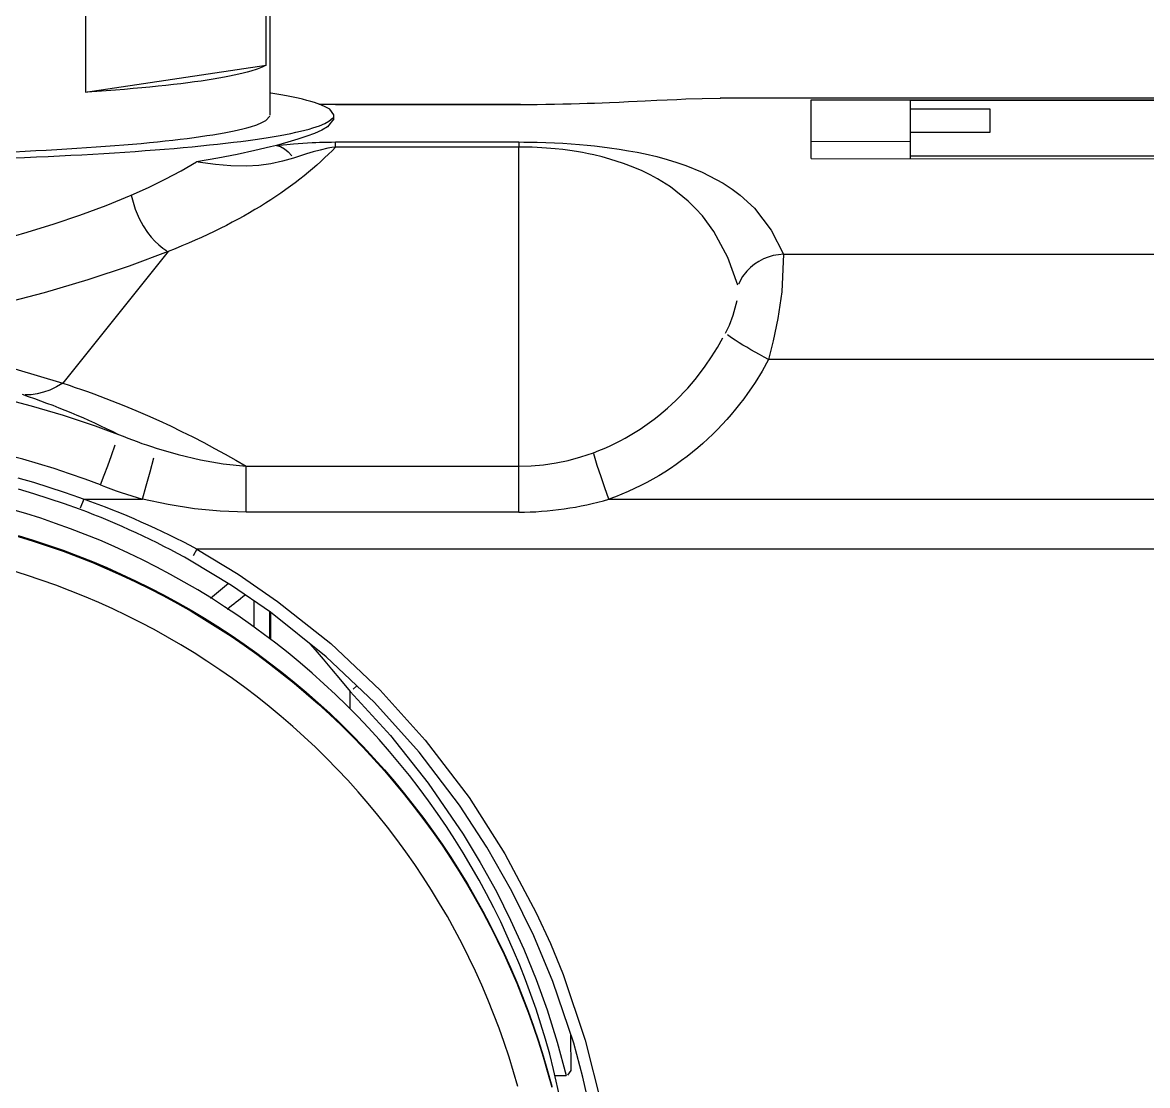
# Model space of a CAD drawing. Header units: millimetres. Extents: x 441156 to 441876, y 4514765 to 4515211.
# Drawn here: x 441593.281 to 441593.4224, y 4515153.9082 to 4515154.0418 of the extents above; entities that cross this region are included whole.
import ezdxf

# ---------------------------------------------------------------- set-up
doc = ezdxf.new("R2010")
doc.units = ezdxf.units.MM
doc.layers.add('Terminale_sfiato', color=7, linetype='Continuous')

msp = doc.modelspace()

# ---------------------------------------------------------------- linework, layer by layer
at = {"layer": 'Terminale_sfiato', "color": 254, "linetype": 'Continuous'}
for p, q in [((441593.3120942032, 4515154.030216366), (441593.3120942032, 4515154.054242954)), ((441593.3115751599, 4515154.036506255), (441593.3115751599, 4515154.053559479)), ((441593.288876041, 4515154.050132861), (441593.288876041, 4515154.033079637)), ((441593.288876041, 4515154.033079637), (441593.3115751599, 4515154.036506255)), ((441593.3203177644, 4515154.031560456), (441593.318208183, 4515154.031575467)), ((441593.3182296274, 4515154.031567526), (441593.3203176107, 4515154.031550993)), ((441593.3203176107, 4515154.031558186), (441593.3203176107, 4515154.031550993)), ((441593.3433498802, 4515154.031558186), (441593.3203176107, 4515154.031558186)), ((441593.3203176107, 4515154.031550993), (441593.3433498802, 4515154.031550993)), ((441593.3435641111, 4515154.031558284), (441593.3433488329, 4515154.03155821)), ((441593.3433498802, 4515154.031550993), (441593.3433498802, 4515154.031558186)), ((441593.3433498802, 4515154.031550993), (441593.3435722134, 4515154.031551091)), ((441593.3435722134, 4515154.031551091), (441593.3438722332, 4515154.031551532)), ((441593.4305942032, 4515154.032345055), (441593.3686654343, 4515154.032345055)), ((441593.3800942032, 4515154.03211246), (441593.4305942032, 4515154.032118157)), ((441593.3800942032, 4515154.024744152), (441593.3800942032, 4515154.03211246)), ((441593.3925942032, 4515154.030961056), (441593.3925942032, 4515154.032045471)), ((441593.4325942032, 4515154.032045471), (441593.3925942032, 4515154.032045471)), ((441593.3201028532, 4515154.029727188), (441593.3200941245, 4515154.03022535)), ((441593.4025942032, 4515154.030961056), (441593.3925942032, 4515154.030961056)), ((441593.3925942032, 4515154.02808372), (441593.3925942032, 4515154.030961056)), ((441593.4025942032, 4515154.02808372), (441593.4025942032, 4515154.030961056)), ((441593.3203176107, 4515154.026827019), (441593.3433498802, 4515154.026827019)), ((441593.3203176107, 4515154.026195792), (441593.3203176107, 4515154.026827019)), ((441593.3433498802, 4515154.026827019), (441593.3433498802, 4515154.026195792)), ((441593.3925942032, 4515154.026872911), (441593.3800942032, 4515154.026856112)), ((441593.3925942032, 4515154.02808372), (441593.4025942032, 4515154.02808372)), ((441593.3925942032, 4515154.025087884), (441593.3925942032, 4515154.02808372)), ((441593.3433498802, 4515154.026195792), (441593.3203176107, 4515154.026195792)), ((441593.3433498802, 4515153.986070079), (441593.3433498802, 4515154.026195792)), ((441593.3800942032, 4515154.024744152), (441593.4305942032, 4515154.024711439)), ((441593.3925942032, 4515154.024736062), (441593.3925942032, 4515154.025087884)), ((441593.3925942032, 4515154.025087884), (441593.4325942032, 4515154.025087884)), ((441593.2992936045, 4515154.013072446), (441593.2860406312, 4515153.996504916)), ((441593.3766312773, 4515154.012708873), (441593.4305942032, 4515154.012708873)), ((441593.4305942032, 4515153.999475154), (441593.3747530315, 4515153.999475154)), ((441593.309093766, 4515153.980296934), (441593.309093766, 4515153.986070079)), ((441593.309093766, 4515153.986070079), (441593.3433498802, 4515153.986070079)), ((441593.3433498802, 4515153.980296934), (441593.3433498802, 4515153.986070079)), ((441593.2886607071, 4515153.981930709), (441593.2960482343, 4515153.981930709)), ((441593.3546698539, 4515153.981930709), (441593.4305942032, 4515153.981930709)), ((441593.3433498802, 4515153.980296934), (441593.309093766, 4515153.980296934)), ((441593.4305942032, 4515153.975638391), (441593.302889388, 4515153.975638391)), ((441593.3068603435, 4515153.971313883), (441593.3045961583, 4515153.969444736)), ((441593.3100533001, 4515153.969193083), (441593.3100533001, 4515153.965882508)), ((441593.3120529955, 4515153.964401732), (441593.3120529955, 4515153.967845738)), ((441593.3121526539, 4515153.967775676), (441593.3121526539, 4515153.964325856)), ((441593.3221511309, 4515153.955568938), (441593.3221511309, 4515153.957751646)), ((441593.347910781, 4515153.909486032), (441593.3492942862, 4515153.909486032))]:
    msp.add_line(p, q, dxfattribs=at)
for points in [[(441593.3115751599, 4515154.036506255, 0), (441593.3113520283, 4515154.036373214, 0), (441593.3110893974, 4515154.036240722, 0), (441593.3107874437, 4515154.036108868, 0), (441593.31044637, 4515154.035977741, 0), (441593.3100664058, 4515154.035847429, 0), (441593.3096478064, 4515154.035718018, 0), (441593.3091908533, 4515154.035589598, 0), (441593.3086958536, 4515154.035462253, 0), (441593.3081631401, 4515154.035336069, 0), (441593.3075930709, 4515154.035211131, 0), (441593.3069860292, 4515154.035087524, 0), (441593.3063424231, 4515154.034965329, 0), (441593.3056626854, 4515154.03484463, 0), (441593.3049472728, 4515154.034725508, 0), (441593.3041966663, 4515154.034608041, 0), (441593.3034113706, 4515154.034492311, 0), (441593.3025919134, 4515154.034378394, 0), (441593.3017388458, 4515154.034266366, 0), (441593.3008527412, 4515154.034156304, 0), (441593.2999341952, 4515154.034048281, 0), (441593.2989838254, 4515154.03394237, 0), (441593.2980022706, 4515154.033838642, 0), (441593.2969901906, 4515154.033737166, 0), (441593.2959482658, 4515154.033638012, 0), (441593.2948771967, 4515154.033541244, 0), (441593.2937777032, 4515154.03344693, 0), (441593.2926505245, 4515154.033355133, 0), (441593.2914964184, 4515154.033265912, 0), (441593.2903161605, 4515154.03317933, 0), (441593.2891105444, 4515154.033095443, 0), (441593.288876041, 4515154.033079637, 0)], [(441593.3200941245, 4515154.03022535, 0), (441593.3200716162, 4515154.030368545, 0), (441593.3200091227, 4515154.03051165, 0), (441593.3199066812, 4515154.030654581, 0), (441593.3197643522, 4515154.030797252, 0), (441593.3195822202, 4515154.030939578, 0), (441593.3193603931, 4515154.031081475, 0), (441593.3190990023, 4515154.031222861, 0), (441593.3187982027, 4515154.031363649, 0), (441593.3184581726, 4515154.031503758, 0), (441593.3180791134, 4515154.031643105, 0), (441593.3176612497, 4515154.031781605, 0), (441593.3172048292, 4515154.031919179, 0), (441593.3167101225, 4515154.032055742, 0), (441593.3161774225, 4515154.032191216, 0), (441593.3156070449, 4515154.03232552, 0), (441593.3149993278, 4515154.032458575, 0), (441593.3143546312, 4515154.0325903, 0), (441593.3136733372, 4515154.032720618, 0), (441593.3129558496, 4515154.032849452, 0), (441593.3122025933, 4515154.032976727, 0), (441593.3120942032, 4515154.032994434, 0)], [(441593.3438722332, 4515154.031551532, 0), (441593.3439650315, 4515154.031551741, 0), (441593.3445801828, 4515154.031553983, 0), (441593.3451260877, 4515154.03155722, 0), (441593.3456684849, 4515154.031561594, 0), (441593.346747075, 4515154.031573703, 0), (441593.3478236953, 4515154.031590258, 0), (441593.3488757211, 4515154.031610667, 0), (441593.3499358693, 4515154.031635358, 0), (441593.3509605811, 4515154.031663033, 0), (441593.35195243, 4515154.031693247, 0), (441593.3528787969, 4515154.031724365, 0), (441593.3538353718, 4515154.031759269, 0), (441593.3547511135, 4515154.031795137, 0), (441593.3559743785, 4515154.031846431, 0), (441593.3571259233, 4515154.03189777, 0), (441593.3582165131, 4515154.031948578, 0), (441593.3592448237, 4515154.031997882, 0), (441593.3606787759, 4515154.032067718, 0), (441593.361999856, 4515154.032131566, 0), (441593.3632230356, 4515154.032188444, 0), (441593.3643407646, 4515154.032236747, 0), (441593.3664099896, 4515154.032309607, 0), (441593.3686995374, 4515154.032345055, 0)], [(441593.2797376886, 4515154.024829971, 0), (441593.2812339658, 4515154.024889151, 0), (441593.282713272, 4515154.024951487, 0), (441593.2841747305, 4515154.025016943, 0), (441593.2856174752, 4515154.02508548, 0), (441593.2870406514, 4515154.025157058, 0), (441593.2884434156, 4515154.025231633, 0), (441593.2898249366, 4515154.025309163, 0), (441593.2911843958, 4515154.025389601, 0), (441593.2925209876, 4515154.025472898, 0), (441593.2938339199, 4515154.025559006, 0), (441593.2951224148, 4515154.025647874, 0), (441593.2963857087, 4515154.025739449, 0), (441593.2976230531, 4515154.025833678, 0), (441593.2988337146, 4515154.025930502, 0), (441593.3000169761, 4515154.026029868, 0), (441593.3011721362, 4515154.026131714, 0), (441593.3022985103, 4515154.026235979, 0), (441593.3033954313, 4515154.026342604, 0), (441593.3044622488, 4515154.026451524, 0), (441593.3054983309, 4515154.026562676, 0), (441593.3065030636, 4515154.026675992, 0), (441593.3074758515, 4515154.026791406, 0), (441593.3084161181, 4515154.02690885, 0), (441593.3093233063, 4515154.027028253, 0), (441593.3101968785, 4515154.027149547, 0), (441593.311036317, 4515154.027272657, 0), (441593.3118411245, 4515154.027397512, 0), (441593.312610824, 4515154.027524036, 0), (441593.3133449593, 4515154.027652157, 0), (441593.3140430956, 4515154.027781796, 0), (441593.3147048191, 4515154.027912878, 0), (441593.3153297377, 4515154.028045326, 0), (441593.315917481, 4515154.02817906, 0), (441593.3164677008, 4515154.028314001, 0), (441593.316980071, 4515154.028450069, 0), (441593.3174542881, 4515154.028587184, 0), (441593.317890071, 4515154.028725265, 0), (441593.3182871615, 4515154.028864229, 0), (441593.3186453243, 4515154.029003995, 0), (441593.3189643471, 4515154.029144478, 0), (441593.3192440409, 4515154.029285597, 0), (441593.31948424, 4515154.029427268, 0), (441593.319684802, 4515154.029569405, 0), (441593.319845608, 4515154.029711926, 0), (441593.319966563, 4515154.029854747, 0), (441593.320047595, 4515154.029997782, 0), (441593.320088656, 4515154.030140946, 0), (441593.3200941245, 4515154.03022535, 0)], [(441593.2799402456, 4515154.025610745, 0), (441593.2813010463, 4515154.025674082, 0), (441593.2826425491, 4515154.025740474, 0), (441593.2839638523, 4515154.025809874, 0), (441593.2852640674, 4515154.025882236, 0), (441593.2865423206, 4515154.025957512, 0), (441593.2877977524, 4515154.026035651, 0), (441593.289029519, 4515154.0261166, 0), (441593.2902367922, 4515154.026200306, 0), (441593.2914187607, 4515154.026286711, 0), (441593.2925746296, 4515154.026375758, 0), (441593.2937036221, 4515154.026467387, 0), (441593.2948049792, 4515154.026561536, 0), (441593.2958779604, 4515154.026658141, 0), (441593.2969218446, 4515154.026757139, 0), (441593.2979359299, 4515154.026858462, 0), (441593.2989195347, 4515154.026962043, 0), (441593.2998719977, 4515154.027067811, 0), (441593.3007926786, 4515154.027175696, 0), (441593.3016809585, 4515154.027285624, 0), (441593.3025362404, 4515154.027397524, 0), (441593.3033579492, 4515154.027511318, 0), (441593.3041455325, 4515154.02762693, 0), (441593.304898461, 4515154.027744283, 0), (441593.3056162283, 4515154.027863299, 0), (441593.3062983522, 4515154.027983896, 0), (441593.3069443739, 4515154.028105993, 0), (441593.3075538592, 4515154.028229509, 0), (441593.3081263984, 4515154.028354361, 0), (441593.3086616066, 4515154.028480465, 0), (441593.309159124, 4515154.028607735, 0), (441593.3096186162, 4515154.028736087, 0), (441593.3100397742, 4515154.028865434, 0), (441593.310422315, 4515154.028995689, 0), (441593.3107659814, 4515154.029126765, 0), (441593.3110705424, 4515154.029258573, 0), (441593.3113357932, 4515154.029391025, 0), (441593.3115615554, 4515154.029524032, 0), (441593.3117476775, 4515154.029657505, 0), (441593.3118940342, 4515154.029791353, 0), (441593.3120005271, 4515154.029925487, 0), (441593.3120670847, 4515154.030059816, 0), (441593.3120936622, 4515154.030194251, 0), (441593.3120942032, 4515154.030216366, 0)], [(441593.320102832, 4515154.029728398, 0), (441593.3200372505, 4515154.029453327, 0), (441593.3197677946, 4515154.029100728, 0), (441593.3192998662, 4515154.028735855, 0), (441593.3185860405, 4515154.028331662, 0), (441593.3176506833, 4515154.027911526, 0), (441593.3166917331, 4515154.027546463, 0), (441593.31557979, 4515154.027173202, 0), (441593.3143043261, 4515154.026789607, 0), (441593.3128787629, 4515154.026401074, 0)], [(441593.3128787629, 4515154.026401074, 0), (441593.3150366957, 4515154.026590344, 0), (441593.316184785, 4515154.026673689, 0), (441593.3173803346, 4515154.026744444, 0), (441593.3178429601, 4515154.02676685, 0), (441593.3183133063, 4515154.026786434, 0), (441593.3187942515, 4515154.026802868, 0), (441593.3192771027, 4515154.026815392, 0), (441593.3197954943, 4515154.026823982, 0), (441593.3203176107, 4515154.026827019, 0)], [(441593.3433498802, 4515154.026827019, 0), (441593.3439658178, 4515154.026825043, 0), (441593.3445801828, 4515154.026819143, 0), (441593.3456725492, 4515154.026798874, 0), (441593.346747075, 4515154.026766661, 0), (441593.3478270389, 4515154.026721716, 0), (441593.3488757211, 4515154.026665761, 0), (441593.3499384479, 4515154.026596234, 0), (441593.3509605811, 4515154.026516748, 0), (441593.35195243, 4515154.026427252, 0), (441593.3528787969, 4515154.026332146, 0), (441593.3538365706, 4515154.026221507, 0), (441593.3547511135, 4515154.02610353, 0), (441593.3559762927, 4515154.025925328, 0), (441593.3571259233, 4515154.025735431, 0), (441593.3582175663, 4515154.025532976, 0), (441593.3592448237, 4515154.025320897, 0), (441593.3606806151, 4515154.024985663, 0), (441593.361999856, 4515154.024632486, 0), (441593.3632230356, 4515154.024260847, 0), (441593.3643407646, 4515154.023878607, 0), (441593.3664099896, 4515154.023042005, 0), (441593.3690491376, 4515154.021654773, 0), (441593.3701778116, 4515154.02091268, 0), (441593.371190976, 4515154.020145505, 0), (441593.3729665524, 4515154.018494521, 0), (441593.3750815521, 4515154.015738119, 0), (441593.3766312773, 4515154.012708873, 0)], [(441593.3203176107, 4515154.026195792, 0), (441593.3198722684, 4515154.025735073, 0), (441593.3194130502, 4515154.02527665, 0), (441593.3189399586, 4515154.024820609, 0), (441593.3184529975, 4515154.024367039, 0), (441593.3179521731, 4515154.02391603, 0), (441593.3174374934, 4515154.023467673, 0), (441593.3169089688, 4515154.023022061, 0), (441593.3163666124, 4515154.022579287, 0), (441593.3158104394, 4515154.022139448, 0), (441593.3152404681, 4515154.021702641, 0), (441593.3146567197, 4515154.021268962, 0), (441593.3140592186, 4515154.020838513, 0), (441593.3134479921, 4515154.020411394, 0), (441593.3128230714, 4515154.019987708, 0), (441593.3121844911, 4515154.019567559, 0), (441593.3115322898, 4515154.019151051, 0), (441593.31086651, 4515154.018738291, 0), (441593.3101871982, 4515154.018329388, 0), (441593.3094944055, 4515154.017924448, 0), (441593.3087881875, 4515154.017523583, 0), (441593.3080686046, 4515154.017126904, 0), (441593.3073357219, 4515154.016734523, 0), (441593.3065896097, 4515154.016346553, 0), (441593.3058303435, 4515154.015963109, 0), (441593.3050580043, 4515154.015584306, 0), (441593.3042726787, 4515154.015210259, 0), (441593.303474459, 4515154.014841085, 0), (441593.3026634436, 4515154.014476903, 0), (441593.3018397365, 4515154.014117829, 0), (441593.3010034487, 4515154.013763982, 0), (441593.3001546968, 4515154.013415481, 0), (441593.2992936045, 4515154.013072446, 0)], [(441593.3128787629, 4515154.026401074, 0), (441593.3121609772, 4515154.026218063, 0), (441593.3101590797, 4515154.025743172, 0), (441593.3079439022, 4515154.025266861, 0), (441593.3055025887, 4515154.024789316, 0), (441593.3028571787, 4515154.024317898, 0)], [(441593.3128787629, 4515154.026401074, 0), (441593.3130070741, 4515154.026374196, 0), (441593.3131352289, 4515154.026339802, 0), (441593.3132630713, 4515154.026297934, 0), (441593.3133904455, 4515154.026248643, 0), (441593.3135171963, 4515154.026191988, 0), (441593.3136431692, 4515154.026128039, 0), (441593.3137682108, 4515154.026056873, 0), (441593.3138921688, 4515154.025978577, 0), (441593.3140148921, 4515154.025893248, 0), (441593.3141362312, 4515154.025800988, 0), (441593.3142560382, 4515154.02570191, 0), (441593.3143741673, 4515154.025596135, 0), (441593.3144904745, 4515154.025483792, 0), (441593.314604818, 4515154.025365016, 0), (441593.3147170586, 4515154.025239955, 0), (441593.3148270595, 4515154.025108758, 0), (441593.3149346867, 4515154.024971588, 0), (441593.3150398091, 4515154.024828609, 0), (441593.3150514199, 4515154.024812243, 0)], [(441593.3203176107, 4515154.026195792, 0), (441593.3200891183, 4515154.026165394, 0), (441593.3198660196, 4515154.02613101, 0), (441593.3196487253, 4515154.026093541, 0), (441593.319326004, 4515154.026031562, 0), (441593.3190298162, 4515154.025968785, 0), (441593.3183887225, 4515154.025816764, 0), (441593.3175054488, 4515154.025579205, 0), (441593.3166662434, 4515154.025330474, 0), (441593.3150514199, 4515154.024812243, 0)], [(441593.3708931053, 4515154.008843824, 0), (441593.3696158323, 4515154.012319074, 0), (441593.3678602297, 4515154.015581062, 0), (441593.3664178668, 4515154.017539922, 0), (441593.3655781227, 4515154.01848418, 0), (441593.3646476617, 4515154.019401964, 0), (441593.3624341087, 4515154.021172998, 0), (441593.3607814842, 4515154.022211513, 0), (441593.359852412, 4515154.022712979, 0), (441593.3588468034, 4515154.023199174, 0), (441593.3577306225, 4515154.023678217, 0), (441593.3565043162, 4515154.024139419, 0), (441593.3547823216, 4515154.024687239, 0), (441593.3538206872, 4515154.024948108, 0), (441593.3527853836, 4515154.025196251, 0), (441593.3520897765, 4515154.025345203, 0), (441593.3513582987, 4515154.025487209, 0), (441593.3505834471, 4515154.025622014, 0), (441593.3497754008, 4515154.025746179, 0), (441593.3488739032, 4515154.025865709, 0), (441593.3479229899, 4515154.025970913, 0), (441593.3473752758, 4515154.026022056, 0), (441593.3468130486, 4515154.026067532, 0), (441593.3462324262, 4515154.026107133, 0), (441593.3456482691, 4515154.026139529, 0), (441593.34501266, 4515154.02616638, 0), (441593.3443680617, 4515154.026184779, 0), (441593.3438598681, 4515154.026193026, 0), (441593.3433498802, 4515154.026195792, 0)], [(441593.29463026, 4515154.020136421, 0), (441593.2968122016, 4515154.021112343, 0), (441593.2989105502, 4515154.022134626, 0), (441593.3009291596, 4515154.023205086, 0), (441593.3028571787, 4515154.024317898, 0)], [(441593.3150514199, 4515154.024812243, 0), (441593.3136395192, 4515154.024401381, 0), (441593.3121785753, 4515154.024093319, 0), (441593.3106663903, 4515154.023893283, 0), (441593.3091420719, 4515154.023804369, 0), (441593.3071642721, 4515154.023842827, 0), (441593.3052406482, 4515154.024011009, 0), (441593.3029991714, 4515154.024298964, 0), (441593.3028571787, 4515154.024317898, 0)], [(441593.2573363101, 4515154.009543586, 0), (441593.2631176945, 4515154.01078417, 0), (441593.2659925079, 4515154.011430734, 0), (441593.2688151968, 4515154.012089395, 0), (441593.2745441588, 4515154.013515561, 0), (441593.2780967367, 4515154.014474239, 0), (441593.2815624129, 4515154.015477456, 0), (441593.2849550361, 4515154.01653748, 0), (441593.2881865022, 4515154.017632821, 0), (441593.2914807042, 4515154.018852724, 0), (441593.29463026, 4515154.020136421, 0)], [(441593.29463026, 4515154.020136421, 0), (441593.2946860719, 4515154.019886596, 0), (441593.2947474974, 4515154.019636611, 0), (441593.2948144616, 4515154.01938677, 0), (441593.294886883, 4515154.019137378, 0), (441593.2949646733, 4515154.018888738, 0), (441593.2950477377, 4515154.018641153, 0), (441593.2951359751, 4515154.018394927, 0), (441593.2952292778, 4515154.018150356, 0), (441593.2953275323, 4515154.017907741, 0), (441593.2954306189, 4515154.017667376, 0), (441593.295538412, 4515154.017429555, 0), (441593.2956507801, 4515154.017194566, 0), (441593.2957675866, 4515154.016962698, 0), (441593.2958886888, 4515154.016734231, 0), (441593.2960139395, 4515154.016509444, 0), (441593.2961431859, 4515154.016288613, 0), (441593.2962762706, 4515154.016072004, 0), (441593.2964130315, 4515154.015859882, 0), (441593.296553302, 4515154.015652507, 0), (441593.296696911, 4515154.015450128, 0), (441593.2968436838, 4515154.015252995, 0), (441593.2969934413, 4515154.015061348, 0), (441593.2971460013, 4515154.014875418, 0), (441593.2973011778, 4515154.014695433, 0), (441593.2974587817, 4515154.014521613, 0), (441593.2976186211, 4515154.014354168, 0), (441593.2977805012, 4515154.014193305, 0), (441593.2979442248, 4515154.014039217, 0), (441593.2981095925, 4515154.013892093, 0), (441593.2982764026, 4515154.013752111, 0), (441593.2984444521, 4515154.013619443, 0), (441593.2986135361, 4515154.013494251, 0), (441593.2987834486, 4515154.013376687, 0), (441593.2989539828, 4515154.013266893, 0), (441593.2991249307, 4515154.013165005, 0), (441593.2992936045, 4515154.013072446, 0)], [(441593.2992936045, 4515154.013072446, 0), (441593.2943847082, 4515154.011217425, 0), (441593.2891663717, 4515154.009489001, 0), (441593.2836729965, 4515154.007878819, 0), (441593.2806328782, 4515154.007062027, 0), (441593.2775311743, 4515154.00627434, 0), (441593.2715403694, 4515154.004862192, 0), (441593.2684718132, 4515154.004185346, 0), (441593.2653995283, 4515154.003533852, 0), (441593.2621942324, 4515154.002878272, 0), (441593.2589686643, 4515154.00223985, 0)], [(441593.3766312773, 4515154.012708873, 0), (441593.3764142228, 4515154.012700069, 0), (441593.3761974328, 4515154.012683878, 0), (441593.3759811714, 4515154.012660319, 0), (441593.375765702, 4515154.012629421, 0), (441593.3755512873, 4515154.012591222, 0), (441593.3753381883, 4515154.012545769, 0), (441593.3751266647, 4515154.012493117, 0), (441593.3749169742, 4515154.012433329, 0), (441593.3747093724, 4515154.012366478, 0), (441593.3745041122, 4515154.012292648, 0), (441593.3743014435, 4515154.012211926, 0), (441593.3741016134, 4515154.012124412, 0), (441593.3739048653, 4515154.012030212, 0), (441593.3737114389, 4515154.01192944, 0), (441593.3735215699, 4515154.011822221, 0), (441593.3733354896, 4515154.011708683, 0), (441593.3731534247, 4515154.011588967, 0), (441593.372975597, 4515154.011463217, 0), (441593.3728022233, 4515154.011331586, 0), (441593.3726335146, 4515154.011194236, 0), (441593.3724696765, 4515154.011051333, 0), (441593.3723109088, 4515154.010903051, 0), (441593.3721574047, 4515154.010749572, 0), (441593.3720093514, 4515154.010591081, 0), (441593.3718669292, 4515154.010427774, 0), (441593.3717303116, 4515154.010259847, 0), (441593.3715996651, 4515154.010087506, 0), (441593.3714751488, 4515154.009910961, 0), (441593.3713569145, 4515154.009730427, 0), (441593.3712451062, 4515154.009546123, 0), (441593.37113986, 4515154.009358275, 0), (441593.3710413044, 4515154.009167111, 0), (441593.3709495592, 4515154.008972864, 0), (441593.3708931053, 4515154.008843824, 0)], [(441593.3766312773, 4515154.012708873, 0), (441593.376670976, 4515154.012446017, 0), (441593.376694913, 4515154.012113106, 0), (441593.376703115, 4515154.01170066, 0), (441593.3766948048, 4515154.011219218, 0), (441593.3766708696, 4515154.010688144, 0), (441593.3766312784, 4515154.010098222, 0), (441593.3765743044, 4515154.009435839, 0), (441593.3765006787, 4515154.008719907, 0), (441593.3764137486, 4515154.007982993, 0), (441593.3763111177, 4515154.007205313, 0), (441593.3761895645, 4515154.006371268, 0), (441593.3760513851, 4515154.005504948, 0), (441593.3758987285, 4515154.004624095, 0), (441593.3757299361, 4515154.003722765, 0), (441593.3755404496, 4515154.002784292, 0), (441593.3753344155, 4515154.001836102, 0), (441593.3751514354, 4515154.001047659, 0), (441593.3749574081, 4515154.000259092, 0), (441593.3747530315, 4515153.999475154, 0)], [(441593.3693386951, 4515154.002801683, 0), (441593.3695080429, 4515154.003138922, 0), (441593.3696686815, 4515154.003479602, 0), (441593.3698198404, 4515154.003821177, 0), (441593.3699877223, 4515154.004228415, 0), (441593.3701416156, 4515154.004632083, 0), (441593.3702848036, 4515154.005039629, 0), (441593.3704131946, 4515154.005437736, 0), (441593.3705262278, 4515154.005821289, 0), (441593.3706251547, 4515154.006190869, 0), (441593.370712074, 4515154.006552278, 0), (441593.3707850238, 4515154.006895249, 0), (441593.3708450945, 4515154.007222329, 0), (441593.3708916058, 4515154.007527387, 0), (441593.3709254125, 4515154.007814596, 0), (441593.3709456799, 4515154.008076251, 0), (441593.3709525575, 4515154.008308688, 0), (441593.3709463998, 4515154.008513915, 0), (441593.3709266362, 4515154.008694089, 0), (441593.3708931053, 4515154.008843824, 0)], [(441593.3527181343, 4515153.987765738, 0), (441593.3534077447, 4515153.988028327, 0), (441593.3540893698, 4515153.988308606, 0), (441593.3547625532, 4515153.988606191, 0), (441593.3554268604, 4515153.988920687, 0), (441593.3560818789, 4515153.989251681, 0), (441593.3567272187, 4515153.989598747, 0), (441593.3573625126, 4515153.989961454, 0), (441593.3579874164, 4515153.990339356, 0), (441593.3586016087, 4515153.990732001, 0), (441593.3592047907, 4515153.991138936, 0), (441593.3597966863, 4515153.991559699, 0), (441593.3603770414, 4515153.991993828, 0), (441593.360945624, 4515153.99244086, 0), (441593.3615022229, 4515153.992900331, 0), (441593.3620466479, 4515153.99337178, 0), (441593.3625787282, 4515153.993854752, 0), (441593.3630983129, 4515153.99434879, 0), (441593.3636052691, 4515153.994853447, 0), (441593.3640994816, 4515153.995368281, 0), (441593.364580852, 4515153.995892857, 0), (441593.3650492979, 4515153.996426748, 0), (441593.3655047514, 4515153.996969535, 0), (441593.3659471592, 4515153.997520808, 0), (441593.3663764809, 4515153.998080169, 0), (441593.3667926881, 4515153.998647227, 0), (441593.3671957638, 4515153.999221602, 0), (441593.3675857013, 4515153.999802928, 0), (441593.3679625036, 4515154.000390847, 0), (441593.3683261817, 4515154.000985011, 0), (441593.3686767548, 4515154.001585086, 0), (441593.3690142486, 4515154.002190747, 0), (441593.3693386951, 4515154.002801683, 0)], [(441593.3747530315, 4515153.999475154, 0), (441593.374560676, 4515153.999577937, 0), (441593.3743685549, 4515153.999681258, 0), (441593.3741769021, 4515153.999784991, 0), (441593.3739859513, 4515153.999889011, 0), (441593.3737959351, 4515153.99999319, 0), (441593.3736070849, 4515154.000097402, 0), (441593.3734196309, 4515154.00020152, 0), (441593.3732338015, 4515154.000305415, 0), (441593.3730498229, 4515154.000408963, 0), (441593.3728679195, 4515154.000512037, 0), (441593.3726883128, 4515154.000614512, 0), (441593.3725112217, 4515154.000716262, 0), (441593.3723368619, 4515154.000817164, 0), (441593.3721654457, 4515154.000917094, 0), (441593.3719971821, 4515154.00101593, 0), (441593.3718322762, 4515154.001113554, 0), (441593.3716709287, 4515154.001209845, 0), (441593.3715133363, 4515154.001304686, 0), (441593.371359691, 4515154.001397963, 0), (441593.3712101799, 4515154.001489559, 0), (441593.3710649852, 4515154.001579366, 0), (441593.3709242839, 4515154.001667271, 0), (441593.3707882473, 4515154.001753171, 0), (441593.3706570411, 4515154.001836958, 0), (441593.3705308253, 4515154.001918532, 0), (441593.3704097536, 4515154.001997792, 0), (441593.3702939736, 4515154.002074643, 0), (441593.3701836262, 4515154.002148991, 0), (441593.3700788459, 4515154.002220743, 0), (441593.3699797604, 4515154.002289816, 0), (441593.3698864904, 4515154.002356121, 0), (441593.3697991495, 4515154.002419582, 0), (441593.3697178442, 4515154.002480118, 0), (441593.3696426735, 4515154.002537657, 0), (441593.3695737289, 4515154.002592128, 0), (441593.3695110945, 4515154.002643465, 0), (441593.3694548467, 4515154.002691606, 0), (441593.3694050538, 4515154.002736492, 0), (441593.3693617766, 4515154.002778068, 0), (441593.3693386951, 4515154.002801683, 0)], [(441593.2589686643, 4515154.00223985, 0), (441593.268179286, 4515154.001063628, 0), (441593.272712155, 4515154.000196325, 0), (441593.2771489207, 4515153.999159514, 0), (441593.2860406312, 4515153.996504916, 0)], [(441593.3747530315, 4515153.999475154, 0), (441593.3743527082, 4515153.998747598, 0), (441593.3739365119, 4515153.998027395, 0), (441593.3735044753, 4515153.997314922, 0), (441593.3730566396, 4515153.996610561, 0), (441593.3725930543, 4515153.995914708, 0), (441593.372113779, 4515153.995227762, 0), (441593.3716188835, 4515153.994550132, 0), (441593.3711084486, 4515153.993882234, 0), (441593.3705825672, 4515153.993224492, 0), (441593.3700413448, 4515153.992577337, 0), (441593.3694849001, 4515153.991941204, 0), (441593.3689133662, 4515153.991316536, 0), (441593.3683268907, 4515153.990703783, 0), (441593.367725637, 4515153.990103395, 0), (441593.3671097848, 4515153.989515828, 0), (441593.3664795303, 4515153.988941544, 0), (441593.3658350876, 4515153.988381002, 0), (441593.3651766886, 4515153.987834668, 0), (441593.3645045838, 4515153.987303003, 0), (441593.3638190429, 4515153.98678647, 0), (441593.3631203548, 4515153.986285531, 0), (441593.3624088284, 4515153.985800643, 0), (441593.3616847926, 4515153.985332261, 0), (441593.3609485966, 4515153.984880832, 0), (441593.3602006097, 4515153.984446798, 0), (441593.3594412222, 4515153.984030593, 0), (441593.3586708441, 4515153.983632642, 0), (441593.3578899061, 4515153.983253358, 0), (441593.3570988585, 4515153.982893142, 0), (441593.3562981714, 4515153.982552382, 0), (441593.3554883339, 4515153.982231452, 0), (441593.3546698539, 4515153.981930709, 0)], [(441593.2860406312, 4515153.996504916, 0), (441593.2856343232, 4515153.996258114, 0), (441593.2852285102, 4515153.996033322, 0), (441593.2848236867, 4515153.995830816, 0), (441593.2844203458, 4515153.995650843, 0), (441593.284018979, 4515153.995493622, 0), (441593.2836200752, 4515153.995359343, 0), (441593.2832241206, 4515153.995248172, 0), (441593.2828315974, 4515153.995160242, 0), (441593.2824429839, 4515153.995095662, 0), (441593.2820587536, 4515153.995054509, 0), (441593.2816793746, 4515153.995036836, 0), (441593.2813053092, 4515153.995042662, 0), (441593.2809683728, 4515153.995068545, 0)], [(441593.2860406312, 4515153.996504916, 0), (441593.2868249217, 4515153.996246801, 0), (441593.2876055614, 4515153.995983492, 0), (441593.2883824905, 4515153.995715066, 0), (441593.2891556507, 4515153.995441602, 0), (441593.2899249857, 4515153.995163178, 0), (441593.2906904409, 4515153.994879873, 0), (441593.2914519635, 4515153.99459177, 0), (441593.2922095027, 4515153.994298946, 0), (441593.292963009, 4515153.994001484, 0), (441593.2937124351, 4515153.993699466, 0), (441593.2951988662, 4515153.993082088, 0), (441593.2966684524, 4515153.992447474, 0), (441593.2981208786, 4515153.991796287, 0), (441593.2995558575, 4515153.991129195, 0), (441593.30097313, 4515153.990446867, 0), (441593.3023724639, 4515153.98974997, 0), (441593.3037536537, 4515153.989039168, 0), (441593.3051165202, 4515153.988315124, 0), (441593.3064609097, 4515153.987578495, 0), (441593.3077866933, 4515153.986829932, 0), (441593.309093766, 4515153.986070079, 0)], [(441593.2799961247, 4515153.99419776, 0), (441593.2820410451, 4515153.993662074, 0), (441593.2840754279, 4515153.99308795, 0), (441593.2860985448, 4515153.992475592, 0), (441593.288109672, 4515153.991825219, 0), (441593.2901080896, 4515153.991137064, 0), (441593.2920930827, 4515153.990411374, 0), (441593.2930150307, 4515153.990059786, 0)], [(441593.290754927, 4515153.983715202, 0), (441593.2908338065, 4515153.983918119, 0), (441593.2909125899, 4515153.984121453, 0), (441593.2909911812, 4515153.984324956, 0), (441593.2910694847, 4515153.98452838, 0), (441593.2911474049, 4515153.984731476, 0), (441593.2912248469, 4515153.984933998, 0), (441593.2913017164, 4515153.985135699, 0), (441593.2913779197, 4515153.985336333, 0), (441593.2914533641, 4515153.985535655, 0), (441593.2915279574, 4515153.985733423, 0), (441593.291601609, 4515153.985929396, 0), (441593.291674229, 4515153.986123335, 0), (441593.291745729, 4515153.986315004, 0), (441593.2918160218, 4515153.986504168, 0), (441593.2918850219, 4515153.986690599, 0), (441593.2919526451, 4515153.986874067, 0), (441593.2920188091, 4515153.987054352, 0), (441593.2920834332, 4515153.987231231, 0), (441593.2921464388, 4515153.987404491, 0), (441593.292207749, 4515153.987573919, 0), (441593.2922672892, 4515153.98773931, 0), (441593.2923249868, 4515153.987900461, 0), (441593.2923807715, 4515153.988057178, 0), (441593.2924345754, 4515153.988209267, 0), (441593.2924863328, 4515153.988356546, 0), (441593.2925359809, 4515153.988498833, 0), (441593.292583459, 4515153.988635955, 0), (441593.2926287093, 4515153.988767747, 0), (441593.2926716767, 4515153.988894045, 0), (441593.2927123088, 4515153.989014698, 0), (441593.2927505561, 4515153.989129559, 0), (441593.2927863721, 4515153.989238486, 0), (441593.2928197131, 4515153.989341347, 0), (441593.2928505385, 4515153.989438018, 0), (441593.2928788107, 4515153.98952838, 0), (441593.2929044953, 4515153.989612323, 0), (441593.2929275609, 4515153.989689745, 0), (441593.2929479795, 4515153.989760552, 0), (441593.2929657262, 4515153.989824657, 0), (441593.2929807794, 4515153.989881982, 0), (441593.2929931208, 4515153.989932458, 0), (441593.2930027352, 4515153.989976022, 0), (441593.2930096111, 4515153.990012622, 0), (441593.29301374, 4515153.990042214, 0), (441593.2930150307, 4515153.990059786, 0)], [(441593.290754927, 4515153.983715202, 0), (441593.2888323547, 4515153.984436724, 0), (441593.2868960463, 4515153.985120824, 0), (441593.2849467357, 4515153.985767241, 0), (441593.2829851618, 4515153.986375729, 0), (441593.2810120682, 4515153.986946059, 0), (441593.2790282028, 4515153.987478014, 0)], [(441593.2960482343, 4515153.981930709, 0), (441593.2961085545, 4515153.982139858, 0), (441593.2961688012, 4515153.982349417, 0), (441593.296228901, 4515153.982559129, 0), (441593.2962887808, 4515153.982768739, 0), (441593.2963483674, 4515153.982977992, 0), (441593.2964075884, 4515153.983186632, 0), (441593.2964663715, 4515153.983394406, 0), (441593.2965246452, 4515153.98360106, 0), (441593.2965823385, 4515153.983806343, 0), (441593.296639381, 4515153.984010004, 0), (441593.2966957033, 4515153.984211796, 0), (441593.2967512368, 4515153.984411472, 0), (441593.2968059139, 4515153.98460879, 0), (441593.2968596678, 4515153.984803508, 0), (441593.296912433, 4515153.984995389, 0), (441593.2969641454, 4515153.985184201, 0), (441593.2970147419, 4515153.985369713, 0), (441593.2970641608, 4515153.985551698, 0), (441593.297112342, 4515153.985729936, 0), (441593.2971592267, 4515153.985904207, 0), (441593.2972047579, 4515153.986074302, 0), (441593.29724888, 4515153.986240013, 0), (441593.2972915393, 4515153.986401136, 0), (441593.2973326839, 4515153.986557476, 0), (441593.2973722635, 4515153.986708844, 0), (441593.29741023, 4515153.986855053, 0), (441593.2974465372, 4515153.986995927, 0), (441593.2974811407, 4515153.987131293, 0), (441593.2975139984, 4515153.987260987, 0), (441593.2975450704, 4515153.98738485, 0), (441593.2975743186, 4515153.987502731, 0), (441593.2976017076, 4515153.987614488, 0), (441593.2976272039, 4515153.987719984, 0), (441593.2976507765, 4515153.98781909, 0), (441593.2976723966, 4515153.987911685, 0), (441593.2976920379, 4515153.987997659, 0), (441593.2977096765, 4515153.988076903, 0), (441593.2977252909, 4515153.988149323, 0), (441593.297738862, 4515153.988214829, 0), (441593.2977503734, 4515153.988273344, 0), (441593.297759811, 4515153.988324795, 0), (441593.29776301, 4515153.988343426, 0)], [(441593.29776301, 4515153.988343426, 0), (441593.3005201896, 4515153.987534232, 0), (441593.3033212505, 4515153.986867374, 0), (441593.3061858681, 4515153.986366183, 0), (441593.309093766, 4515153.986070079, 0)], [(441593.3433498802, 4515153.986070079, 0), (441593.3449140342, 4515153.986116984, 0), (441593.3464726316, 4515153.986256887, 0), (441593.3480340072, 4515153.986490921, 0), (441593.3495515315, 4515153.986809057, 0), (441593.3511486408, 4515153.9872416, 0), (441593.3527181343, 4515153.987765738, 0)], [(441593.3546698539, 4515153.981930709, 0), (441593.3545969683, 4515153.982135843, 0), (441593.3545241716, 4515153.98234139, 0), (441593.3544515523, 4515153.982547101, 0), (441593.3543791991, 4515153.982752725, 0), (441593.3543071999, 4515153.982958009, 0), (441593.3542356426, 4515153.983162708, 0), (441593.3541646143, 4515153.983366568, 0), (441593.3540942015, 4515153.983569343, 0), (441593.3540244902, 4515153.983770784, 0), (441593.353955565, 4515153.983970648, 0), (441593.3538875101, 4515153.98416869, 0), (441593.3538204084, 4515153.984364669, 0), (441593.3537543417, 4515153.984558346, 0), (441593.3536893902, 4515153.984749486, 0), (441593.3536256334, 4515153.984937854, 0), (441593.3535631488, 4515153.985123223, 0), (441593.3535020126, 4515153.985305366, 0), (441593.3534422991, 4515153.985484061, 0), (441593.3533840813, 4515153.985659091, 0), (441593.3533274299, 4515153.985830242, 0), (441593.3532724141, 4515153.985997304, 0), (441593.3532191009, 4515153.986160077, 0), (441593.3531675552, 4515153.986318361, 0), (441593.3531178398, 4515153.986471962, 0), (441593.3530700153, 4515153.986620694, 0), (441593.35302414, 4515153.986764376, 0), (441593.3529802697, 4515153.986902833, 0), (441593.3529384579, 4515153.987035895, 0), (441593.3528987555, 4515153.987163401, 0), (441593.352861211, 4515153.987285196, 0), (441593.35282587, 4515153.98740113, 0), (441593.3527927756, 4515153.987511064, 0), (441593.3527619682, 4515153.987614862, 0), (441593.3527334852, 4515153.987712398, 0), (441593.3527181343, 4515153.987765738, 0)], [(441593.2803866279, 4515153.984617886, 0), (441593.2823367603, 4515153.984053401, 0), (441593.2842753541, 4515153.983450764, 0), (441593.2862016574, 4515153.982810207, 0), (441593.2881149229, 4515153.982131979, 0), (441593.2886607071, 4515153.981930709, 0)], [(441593.2881360814, 4515153.980659487, 0), (441593.2862405778, 4515153.981343296, 0), (441593.2843318286, 4515153.981989506, 0), (441593.2824105853, 4515153.982597863, 0), (441593.2804776041, 4515153.983168128, 0)], [(441593.2886607071, 4515153.981930709, 0), (441593.2886423951, 4515153.981881933, 0), (441593.2886241055, 4515153.981833376, 0), (441593.2886058604, 4515153.981785097, 0), (441593.2885876822, 4515153.981737155, 0), (441593.2885695929, 4515153.981689608, 0), (441593.2885516146, 4515153.981642513, 0), (441593.2885337693, 4515153.981595929, 0), (441593.2885160786, 4515153.981549912, 0), (441593.2884985641, 4515153.981504519, 0), (441593.2884812472, 4515153.981459804, 0), (441593.2884641489, 4515153.981415821, 0), (441593.2884472901, 4515153.981372626, 0), (441593.2884306913, 4515153.98133027, 0), (441593.2884143727, 4515153.981288805, 0), (441593.2883983543, 4515153.981248281, 0), (441593.2883826555, 4515153.981208747, 0), (441593.2883672954, 4515153.981170253, 0), (441593.2883522928, 4515153.981132844, 0), (441593.288337666, 4515153.981096567, 0), (441593.2883234328, 4515153.981061465, 0), (441593.2883096104, 4515153.981027582, 0), (441593.2882962159, 4515153.980994957, 0), (441593.2882832654, 4515153.980963633, 0), (441593.2882707748, 4515153.980933646, 0), (441593.2882587592, 4515153.980905033, 0), (441593.2882472334, 4515153.980877829, 0), (441593.2882362113, 4515153.980852067, 0), (441593.2882257064, 4515153.980827779, 0), (441593.2882157314, 4515153.980804993, 0), (441593.2882062987, 4515153.980783738, 0), (441593.2881974195, 4515153.98076404, 0), (441593.2881891048, 4515153.980745923, 0), (441593.2881813646, 4515153.980729408, 0), (441593.2881742085, 4515153.980714517, 0), (441593.288167645, 4515153.980701266, 0), (441593.2881616824, 4515153.980689672, 0), (441593.2881563276, 4515153.98067975, 0), (441593.2881515874, 4515153.980671511, 0), (441593.2881474675, 4515153.980664966, 0), (441593.2881439729, 4515153.980660121, 0), (441593.2881411078, 4515153.980656984, 0), (441593.2881388758, 4515153.980655559, 0), (441593.2881372796, 4515153.980655846, 0), (441593.2881363211, 4515153.980657846, 0), (441593.2881360814, 4515153.980659487, 0)], [(441593.309093766, 4515153.980296934, 0), (441593.305832383, 4515153.980408973, 0), (441593.3025710001, 4515153.980730177, 0), (441593.2992984437, 4515153.981244067, 0), (441593.2960482343, 4515153.981930709, 0)], [(441593.3486009798, 4515153.906386448, 0), (441593.3481841263, 4515153.908314575, 0), (441593.3477282575, 4515153.910233921, 0), (441593.3472335595, 4515153.9121437, 0), (441593.3467002341, 4515153.914043134, 0), (441593.3461284991, 4515153.915931447, 0), (441593.3455185878, 4515153.917807869, 0), (441593.3448707492, 4515153.919671632, 0), (441593.3441852476, 4515153.921521979, 0), (441593.3434623629, 4515153.923358152, 0), (441593.34270239, 4515153.925179402, 0), (441593.3419056393, 4515153.926984986, 0), (441593.3410724358, 4515153.928774168, 0), (441593.3402031197, 4515153.930546216, 0), (441593.3392980458, 4515153.932300407, 0), (441593.3383575835, 4515153.934036026, 0), (441593.3373821166, 4515153.935752364, 0), (441593.3363720432, 4515153.93744872, 0), (441593.3353277757, 4515153.939124404, 0), (441593.3342497403, 4515153.940778729, 0), (441593.3331383769, 4515153.94241102, 0), (441593.3319941392, 4515153.944020613, 0), (441593.3308174941, 4515153.94560685, 0), (441593.3296089221, 4515153.947169083, 0), (441593.3283689162, 4515153.948706675, 0), (441593.3270979826, 4515153.950218999, 0), (441593.3257966402, 4515153.951705436, 0), (441593.3244654199, 4515153.95316538, 0), (441593.3231048653, 4515153.954598236, 0), (441593.3217155314, 4515153.956003419, 0), (441593.3202979856, 4515153.957380354, 0), (441593.3188528062, 4515153.958728481, 0), (441593.3173805831, 4515153.960047248, 0), (441593.3158819174, 4515153.961336118, 0), (441593.3143574206, 4515153.962594565, 0), (441593.312807715, 4515153.963822074, 0), (441593.311233433, 4515153.965018145, 0), (441593.3096352172, 4515153.96618229, 0), (441593.30801372, 4515153.967314033, 0), (441593.3063696033, 4515153.968412913, 0), (441593.3047035378, 4515153.969478481, 0), (441593.3030162039, 4515153.970510302, 0), (441593.30130829, 4515153.971507955, 0), (441593.2995804934, 4515153.972471033, 0), (441593.2978335191, 4515153.973399143, 0), (441593.2960680803, 4515153.974291906, 0), (441593.2942848975, 4515153.975148957, 0), (441593.2924846986, 4515153.975969947, 0), (441593.2906682182, 4515153.976754541, 0), (441593.2888361978, 4515153.977502418, 0), (441593.2869893851, 4515153.978213273, 0), (441593.285128534, 4515153.978886816, 0), (441593.2832544039, 4515153.979522772, 0), (441593.2813677596, 4515153.980120882, 0), (441593.2794693714, 4515153.980680902, 0)], [(441593.2804195242, 4515153.977355353, 0), (441593.2823121399, 4515153.976776267, 0), (441593.284192626, 4515153.976159212, 0), (441593.2860602151, 4515153.975504438, 0), (441593.2879141451, 4515153.974812212, 0), (441593.289753659, 4515153.974082818, 0), (441593.2915780063, 4515153.973316553, 0), (441593.2933864422, 4515153.972513729, 0), (441593.2951782286, 4515153.971674674, 0), (441593.2969526342, 4515153.970799732, 0), (441593.2987089349, 4515153.969889257, 0), (441593.3004464136, 4515153.968943624, 0), (441593.3021643613, 4515153.967963217, 0), (441593.3038620768, 4515153.966948437, 0), (441593.3055388673, 4515153.965899697, 0), (441593.3071940481, 4515153.964817425, 0), (441593.308826944, 4515153.963702065, 0), (441593.3104368882, 4515153.96255407, 0), (441593.3120232238, 4515153.961373909, 0), (441593.3135853033, 4515153.960162065, 0), (441593.3151224891, 4515153.958919032, 0), (441593.3166341538, 4515153.957645316, 0), (441593.3181196803, 4515153.956341438, 0), (441593.3195784625, 4515153.955007929, 0), (441593.3210099049, 4515153.953645336, 0), (441593.3224134232, 4515153.952254213, 0), (441593.3237884446, 4515153.950835128, 0), (441593.3251344078, 4515153.94938866, 0), (441593.3264507636, 4515153.947915401, 0), (441593.3277369746, 4515153.946415951, 0), (441593.3289925159, 4515153.944890921, 0), (441593.330216875, 4515153.943340936, 0), (441593.3314095521, 4515153.941766626, 0), (441593.3325700606, 4515153.940168635, 0), (441593.3336979267, 4515153.938547616, 0), (441593.3347926901, 4515153.936904228, 0), (441593.3358539038, 4515153.935239145, 0), (441593.336881135, 4515153.933553044, 0), (441593.3378739642, 4515153.931846615, 0), (441593.3388319862, 4515153.930120553, 0), (441593.33975481, 4515153.928375563, 0), (441593.340642059, 4515153.926612358, 0), (441593.3414933709, 4515153.924831657, 0), (441593.3423083985, 4515153.923034186, 0), (441593.3430868089, 4515153.92122068, 0), (441593.3438282845, 4515153.919391879, 0), (441593.3445325227, 4515153.917548529, 0), (441593.3451992359, 4515153.915691382, 0), (441593.3458281522, 4515153.913821197, 0), (441593.3464190148, 4515153.911938736, 0), (441593.3469715824, 4515153.910044769, 0), (441593.3474856298, 4515153.908140068, 0)], [(441593.2804195242, 4515153.977311775, 0), (441593.2823121399, 4515153.97673269, 0), (441593.284192626, 4515153.976115635, 0), (441593.2860602151, 4515153.975460861, 0), (441593.2879141451, 4515153.974768635, 0), (441593.289753659, 4515153.974039241, 0), (441593.2915780063, 4515153.973272976, 0), (441593.2933864422, 4515153.972470151, 0), (441593.2951782286, 4515153.971631097, 0), (441593.2969526342, 4515153.970756154, 0), (441593.2987089349, 4515153.96984568, 0), (441593.3004464136, 4515153.968900046, 0), (441593.3021643613, 4515153.967919639, 0), (441593.3038620768, 4515153.966904858, 0), (441593.3055388673, 4515153.965856118, 0), (441593.3071940481, 4515153.964773848, 0), (441593.308826944, 4515153.963658486, 0), (441593.3104368882, 4515153.962510492, 0), (441593.3120232238, 4515153.961330332, 0), (441593.3135853033, 4515153.960118487, 0), (441593.3151224891, 4515153.958875453, 0), (441593.3166341538, 4515153.957601737, 0), (441593.3181196803, 4515153.95629786, 0), (441593.3195784625, 4515153.954964352, 0), (441593.3210099049, 4515153.953601758, 0), (441593.3224134232, 4515153.952210635, 0), (441593.3237884446, 4515153.95079155, 0), (441593.3251344078, 4515153.949345083, 0), (441593.3264507636, 4515153.947871823, 0), (441593.3277369746, 4515153.946372373, 0), (441593.3289925159, 4515153.944847343, 0), (441593.330216875, 4515153.943297357, 0), (441593.3314095521, 4515153.941723048, 0), (441593.3325700606, 4515153.940125057, 0), (441593.3336979267, 4515153.938504037, 0), (441593.3347926901, 4515153.936860651, 0), (441593.3358539038, 4515153.935195567, 0), (441593.336881135, 4515153.933509466, 0), (441593.3378739642, 4515153.931803036, 0), (441593.3388319862, 4515153.930076974, 0), (441593.33975481, 4515153.928331985, 0), (441593.340642059, 4515153.92656878, 0), (441593.3414933709, 4515153.924788078, 0), (441593.3423083985, 4515153.922990608, 0), (441593.3430868089, 4515153.921177102, 0), (441593.3438282845, 4515153.919348301, 0), (441593.3445325227, 4515153.91750495, 0), (441593.3451992359, 4515153.915647804, 0), (441593.3458281522, 4515153.913777619, 0), (441593.3464190148, 4515153.911895159, 0), (441593.3469715824, 4515153.910001191, 0), (441593.3474856298, 4515153.90809649, 0)], [(441593.2804195242, 4515153.977224619, 0), (441593.2823121399, 4515153.976645534, 0), (441593.284192626, 4515153.976028479, 0), (441593.2860602151, 4515153.975373705, 0), (441593.2879141451, 4515153.974681479, 0), (441593.289753659, 4515153.973952085, 0), (441593.2915780063, 4515153.97318582, 0), (441593.2933864422, 4515153.972382995, 0), (441593.2951782286, 4515153.971543941, 0), (441593.2969526342, 4515153.970668998, 0), (441593.2987089349, 4515153.969758524, 0), (441593.3004464136, 4515153.96881289, 0), (441593.3021643613, 4515153.967832483, 0), (441593.3038620768, 4515153.966817702, 0), (441593.3055388673, 4515153.965768963, 0), (441593.3071940481, 4515153.964686692, 0), (441593.308826944, 4515153.963571331, 0), (441593.3104368882, 4515153.962423337, 0), (441593.3120232238, 4515153.961243176, 0), (441593.3135853033, 4515153.960031332, 0), (441593.3151224891, 4515153.958788298, 0), (441593.3166341538, 4515153.957514582, 0), (441593.3181196803, 4515153.956210704, 0), (441593.3195784625, 4515153.954877196, 0), (441593.3210099049, 4515153.953514603, 0), (441593.3224134232, 4515153.952123479, 0), (441593.3237884446, 4515153.950704395, 0), (441593.3251344078, 4515153.949257927, 0), (441593.3264507636, 4515153.947784668, 0), (441593.3277369746, 4515153.946285217, 0), (441593.3289925159, 4515153.944760188, 0), (441593.330216875, 4515153.943210202, 0), (441593.3314095521, 4515153.941635893, 0), (441593.3325700606, 4515153.940037902, 0), (441593.3336979267, 4515153.938416882, 0), (441593.3347926901, 4515153.936773495, 0), (441593.3358539038, 4515153.935108411, 0), (441593.336881135, 4515153.93342231, 0), (441593.3378739642, 4515153.931715881, 0), (441593.3388319862, 4515153.929989819, 0), (441593.33975481, 4515153.928244829, 0), (441593.340642059, 4515153.926481624, 0), (441593.3414933709, 4515153.924700923, 0), (441593.3423083985, 4515153.922903452, 0), (441593.3430868089, 4515153.921089946, 0), (441593.3438282845, 4515153.919261145, 0), (441593.3445325227, 4515153.917417795, 0), (441593.3451992359, 4515153.915560649, 0), (441593.3458281522, 4515153.913690464, 0), (441593.3464190148, 4515153.911808003, 0), (441593.3469715824, 4515153.909914035, 0), (441593.3474856298, 4515153.908009334, 0)], [(441593.302889388, 4515153.975638391, 0), (441593.302837651, 4515153.975547681, 0), (441593.302786166, 4515153.975456515, 0), (441593.302735184, 4515153.975365341, 0), (441593.3027099593, 4515153.975319889, 0), (441593.3026849532, 4515153.975274601, 0), (441593.3026601962, 4515153.975229532, 0), (441593.3026357184, 4515153.975184738, 0), (441593.3026115497, 4515153.975140271, 0), (441593.3025877195, 4515153.975096188, 0), (441593.3025642568, 4515153.975052541, 0), (441593.3025411902, 4515153.975009385, 0), (441593.3025185479, 4515153.97496677, 0), (441593.3024963574, 4515153.97492475, 0), (441593.3024746457, 4515153.974883374, 0), (441593.3024534393, 4515153.974842696, 0), (441593.302432764, 4515153.974802761, 0), (441593.3024126451, 4515153.974763622, 0), (441593.302393107, 4515153.974725324, 0), (441593.3023741736, 4515153.974687914, 0), (441593.3023558679, 4515153.974651439, 0), (441593.3023382121, 4515153.974615942, 0), (441593.302321228, 4515153.974581466, 0), (441593.302304936, 4515153.974548054, 0), (441593.3022893561, 4515153.974515746, 0), (441593.3022745072, 4515153.974484583, 0), (441593.3022604075, 4515153.974454601, 0), (441593.302247074, 4515153.974425837, 0), (441593.3022345232, 4515153.974398327, 0), (441593.3022227702, 4515153.974372103, 0), (441593.3022118293, 4515153.974347198, 0), (441593.302201714, 4515153.974323642, 0), (441593.3021924365, 4515153.974301464, 0), (441593.3021840082, 4515153.974280691, 0), (441593.3021764391, 4515153.974261348, 0), (441593.3021697388, 4515153.974243458, 0), (441593.3021639152, 4515153.974227045, 0), (441593.3021589755, 4515153.974212126, 0), (441593.3021549257, 4515153.974198721, 0), (441593.3021517707, 4515153.974186846, 0), (441593.3021495144, 4515153.974176516, 0), (441593.3021481595, 4515153.974167743, 0), (441593.3021477077, 4515153.974160537, 0), (441593.3021481595, 4515153.974154907, 0), (441593.3021495144, 4515153.974150862, 0), (441593.3021517707, 4515153.974148405, 0), (441593.3021549257, 4515153.974147538, 0), (441593.3021578767, 4515153.974147933, 0)], [(441593.302889388, 4515153.975638391, 0), (441593.3080564954, 4515153.972508068, 0), (441593.3130321417, 4515153.969082512, 0), (441593.3197034593, 4515153.963763331, 0), (441593.3259198213, 4515153.957916816, 0), (441593.331586074, 4515153.951647059, 0), (441593.3371042727, 4515153.944407194, 0), (441593.3416144466, 4515153.937339809, 0), (441593.3455495006, 4515153.929933279, 0), (441593.3473140353, 4515153.926067063, 0), (441593.3489079118, 4515153.922165521, 0), (441593.3516947492, 4515153.913927414, 0), (441593.353723149, 4515153.905792513, 0)], [(441593.3523224886, 4515153.905218565, 0), (441593.3514095256, 4515153.909264219, 0), (441593.3502554702, 4515153.913534981, 0), (441593.3476437815, 4515153.921275399, 0), (441593.3452355392, 4515153.927041216, 0), (441593.3424826898, 4515153.932649734, 0), (441593.3393450705, 4515153.938162922, 0), (441593.3358762519, 4515153.943471521, 0), (441593.3308078779, 4515153.950137639, 0), (441593.3252184319, 4515153.956368313, 0), (441593.3191439136, 4515153.962123008, 0), (441593.3121533074, 4515153.967708379, 0), (441593.307258042, 4515153.971068078, 0), (441593.3021578767, 4515153.974147933, 0)], [(441593.3432343812, 4515153.908079022, 0), (441593.3427013388, 4515153.909936268, 0), (441593.3421299539, 4515153.911782165, 0), (441593.3415204697, 4515153.913615929, 0), (441593.3408731456, 4515153.915436779, 0), (441593.3401882569, 4515153.91724394, 0), (441593.3394660952, 4515153.919036643, 0), (441593.3387069677, 4515153.920814125, 0), (441593.3379111975, 4515153.922575629, 0), (441593.3370791231, 4515153.924320407, 0), (441593.3362110986, 4515153.926047716, 0), (441593.3353074935, 4515153.927756822, 0), (441593.3343686921, 4515153.929446994, 0), (441593.333395094, 4515153.931117518, 0), (441593.3323871134, 4515153.932767679, 0), (441593.3313451794, 4515153.934396776, 0), (441593.3302697351, 4515153.936004117, 0), (441593.3291612383, 4515153.937589017, 0), (441593.3280201607, 4515153.939150802, 0), (441593.3268469878, 4515153.940688807, 0), (441593.3256422188, 4515153.942202378, 0), (441593.3244063663, 4515153.94369087, 0), (441593.3231399563, 4515153.945153651, 0), (441593.3218435277, 4515153.946590098, 0), (441593.320517632, 4515153.947999598, 0), (441593.3191628335, 4515153.949381555, 0), (441593.3177797087, 4515153.950735378, 0), (441593.316368846, 4515153.952060492, 0), (441593.314930846, 4515153.953356332, 0), (441593.3134663205, 4515153.954622349, 0), (441593.3119758926, 4515153.955858001, 0), (441593.3104601966, 4515153.957062765, 0), (441593.3089198774, 4515153.958236127, 0), (441593.3073555905, 4515153.959377588, 0), (441593.3057680015, 4515153.960486663, 0), (441593.3041577859, 4515153.961562878, 0), (441593.3025256289, 4515153.962605777, 0), (441593.3008722252, 4515153.963614915, 0), (441593.2991982781, 4515153.964589865, 0), (441593.2975045, 4515153.965530209, 0), (441593.2957916117, 4515153.966435549, 0), (441593.294060342, 4515153.967305498, 0), (441593.2923114276, 4515153.968139688, 0), (441593.2905456127, 4515153.968937762, 0), (441593.2887636487, 4515153.969699382, 0), (441593.2869662938, 4515153.970424222, 0), (441593.2851543129, 4515153.971111976, 0), (441593.2833284771, 4515153.971762349, 0), (441593.2814895631, 4515153.972375066, 0), (441593.2796383536, 4515153.972949865, 0)], [(441593.3171007172, 4515153.963758087, 0), (441593.3177613876, 4515153.96297932, 0), (441593.3187530575, 4515153.961812212, 0), (441593.3198139931, 4515153.960558942, 0), (441593.3209522367, 4515153.959201799, 0), (441593.3221511309, 4515153.957751646, 0)], [(441593.3229997431, 4515153.958470308, 0), (441593.322952799, 4515153.958419242, 0), (441593.3229048781, 4515153.958368802, 0), (441593.322856039, 4515153.958319048, 0), (441593.322806341, 4515153.958270044, 0), (441593.3227558447, 4515153.958221846, 0), (441593.3227046117, 4515153.958174516, 0), (441593.3226527044, 4515153.95812811, 0), (441593.3226001859, 4515153.958082683, 0), (441593.3225471204, 4515153.958038293, 0), (441593.3224935724, 4515153.957994993, 0), (441593.3224396072, 4515153.957952837, 0), (441593.3223852906, 4515153.957911873, 0), (441593.3223306886, 4515153.957872154, 0), (441593.3222758679, 4515153.957833728, 0), (441593.3222208952, 4515153.957796641, 0), (441593.3221658375, 4515153.957760938, 0), (441593.3221511309, 4515153.957751646, 0)], [(441593.3221511309, 4515153.957751646, 0), (441593.3272261721, 4515153.952217003, 0), (441593.3319725517, 4515153.946243879, 0), (441593.3363512499, 4515153.939833332, 0), (441593.3384999846, 4515153.936272669, 0), (441593.3405287874, 4515153.932586877, 0), (441593.3423137026, 4515153.929019767, 0), (441593.3439771038, 4515153.925347277, 0), (441593.3455138878, 4515153.92156435, 0), (441593.3468938093, 4515153.917735914, 0), (441593.3481770344, 4515153.913655524, 0), (441593.3492942862, 4515153.909486032, 0)], [(441593.3498625547, 4515153.914729834, 0), (441593.3499758023, 4515153.913978881, 0), (441593.3501070605, 4515153.912525124, 0), (441593.3501126067, 4515153.911530374, 0), (441593.3500923942, 4515153.911186882, 0), (441593.3500564884, 4515153.910844724, 0), (441593.3500195946, 4515153.910605756, 0), (441593.3499700348, 4515153.910369134, 0), (441593.3499362927, 4515153.910241224, 0), (441593.3498966562, 4515153.910115024, 0), (441593.3498492633, 4515153.909989689, 0), (441593.3497926575, 4515153.909868279, 0), (441593.3497581127, 4515153.909806146, 0), (441593.3497197697, 4515153.909746205, 0), (441593.3496771808, 4515153.909689327, 0), (441593.3496421546, 4515153.909649245, 0), (441593.3496041913, 4515153.909611932, 0), (441593.349576322, 4515153.909588256, 0), (441593.3495469337, 4515153.909566421, 0), (441593.3495161094, 4515153.909546742, 0), (441593.3494840988, 4515153.90952959, 0), (441593.3494508151, 4515153.909515051, 0), (441593.349427341, 4515153.909506714, 0), (441593.3494033982, 4515153.90949975, 0), (441593.3493791071, 4515153.909494205, 0), (441593.3493510446, 4515153.909489643, 0), (441593.3493227094, 4515153.90948693, 0), (441593.3492942862, 4515153.909486032, 0)]]:
    msp.add_polyline3d(points, dxfattribs=at)
for centre, radius, start, end in [((441593.2506176584, 4515153.905173922), 0.09488266522908573, 63.45955550092041, 71.34400757461889), ((441593.3190706269, 4515154.054529476), 0.06953369897435002, 247.9937728715246, 252.1548072738505), ((441593.3131142584, 4515154.041106587), 0.06158932680914609, 248.7144173899676, 253.9127062272687), ((441593.2547231095, 4515153.885871257), 0.1018756781275965, 61.78336392229855, 70.54179523756525), ((441593.3432786882, 4515154.02061303), 0.04032069963931795, 270.1011753045742, 286.408641059729), ((441593.2540239964, 4515153.888803123), 0.09798426925555659, 60.57730365246775, 69.62685007103596), ((441593.1983551811, 4515154.107045908), 0.1761740339477058, 307.944947535944, 308.8861961974537)]:
    msp.add_arc(centre, radius, start, end, dxfattribs=at)

doc.saveas('drawing.dxf')
